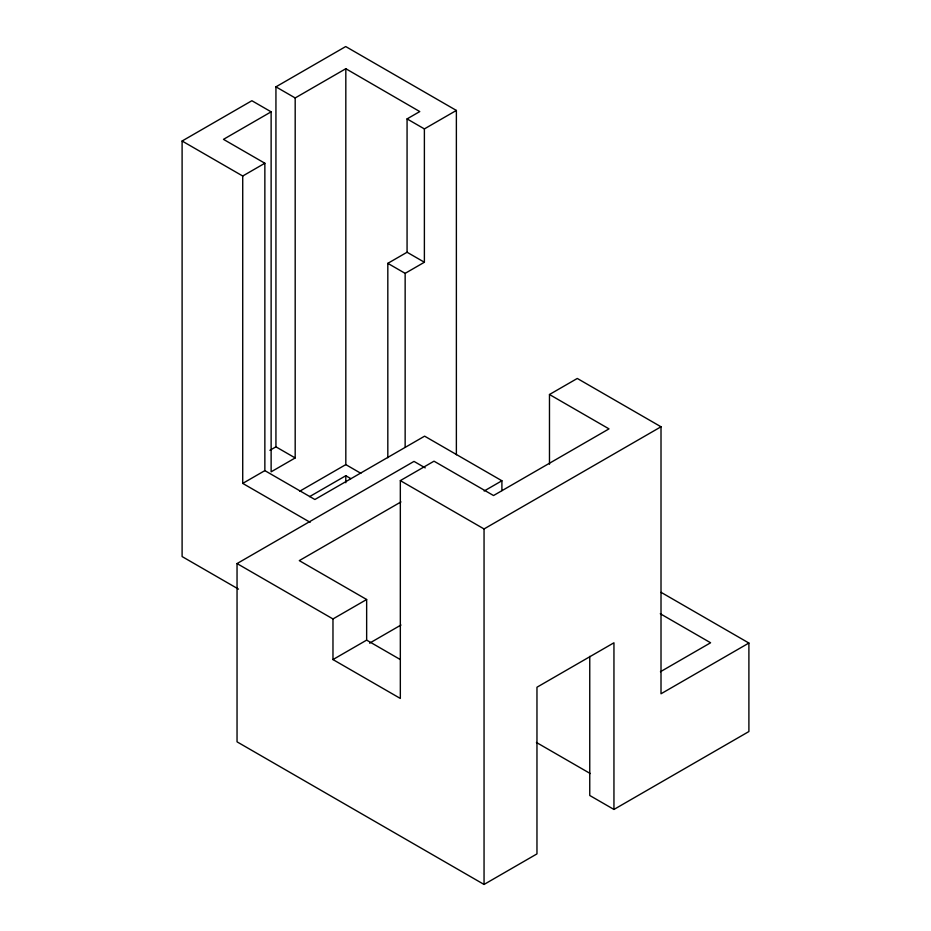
<?xml version="1.0" encoding="UTF-8"?>
<svg xmlns="http://www.w3.org/2000/svg" width="931" height="931" viewBox="0 0 931 931"><rect width="100%" height="100%" fill="white"/><g stroke="black" fill="none" stroke-linecap="round" stroke-linejoin="round"><path stroke-width="1.4" d="M238.487 589.114L182.104 556.563L182.104 141.012L251.882 100.723L271.13 111.836L271.13 471.831L295.185 457.947L295.185 97.953L345.82 68.719L419.776 111.569L407.068 118.9L407.068 252.243L387.82 263.345L387.82 457.726M295.185 457.947L275.937 446.833L275.937 86.839L345.715 46.55L456.376 110.44L456.376 454.794M271.13 111.836L223.475 139.347L264.858 163.239L264.858 470.62L314.887 499.505L424.617 436.162L501.902 480.768L501.902 490.602M182.104 141.012L242.723 176.017L264.858 163.239M407.068 118.9L424.385 128.909L456.376 110.44M387.82 263.345L405.148 273.353L424.385 262.239L424.385 128.909M269.92 450.301L275.937 446.833M242.723 176.017L242.723 483.398L264.858 470.62M299.631 491.265L345.82 464.604L345.82 68.719M309.581 496.63L345.797 475.729L350.824 478.639M589.754 656.355L589.754 795.481L613.948 809.446L613.948 642.786L536.966 687.229L536.966 853.89L484.05 884.45L237.044 741.844L237.044 563.569L414.004 461.404L425.223 467.874M237.044 563.569L332.972 618.952L332.972 659.567L400.33 698.448L400.33 480.617L434.009 461.182L493.535 495.536L609.002 428.877L549.476 394.511L549.476 464.22M549.476 394.511L577.29 378.452L661.01 426.782L661.01 693.781L748.896 643.042L748.896 731.545L613.948 809.446M400.958 501.925L299.293 560.625L366.651 599.506L366.651 640.121L400.33 659.567M484.155 491.009L501.902 480.768M400.33 480.617L484.05 528.948L661.01 426.782M332.972 618.952L366.651 599.506M332.972 659.567L366.651 640.121M369.584 643.158L400.958 625.038M660.44 671.728L710.597 642.774L660.288 613.738M275.937 86.839L295.185 97.953M407.068 252.243L424.385 262.239M661.126 592.372L748.896 643.042M242.723 483.398L310.128 522.314M536.407 742.461L590.231 773.533M345.82 464.604L360.856 473.32M484.05 528.948L484.05 884.45M405.148 273.353L405.148 447.404M345.797 475.729L345.797 482.747"/></g></svg>
